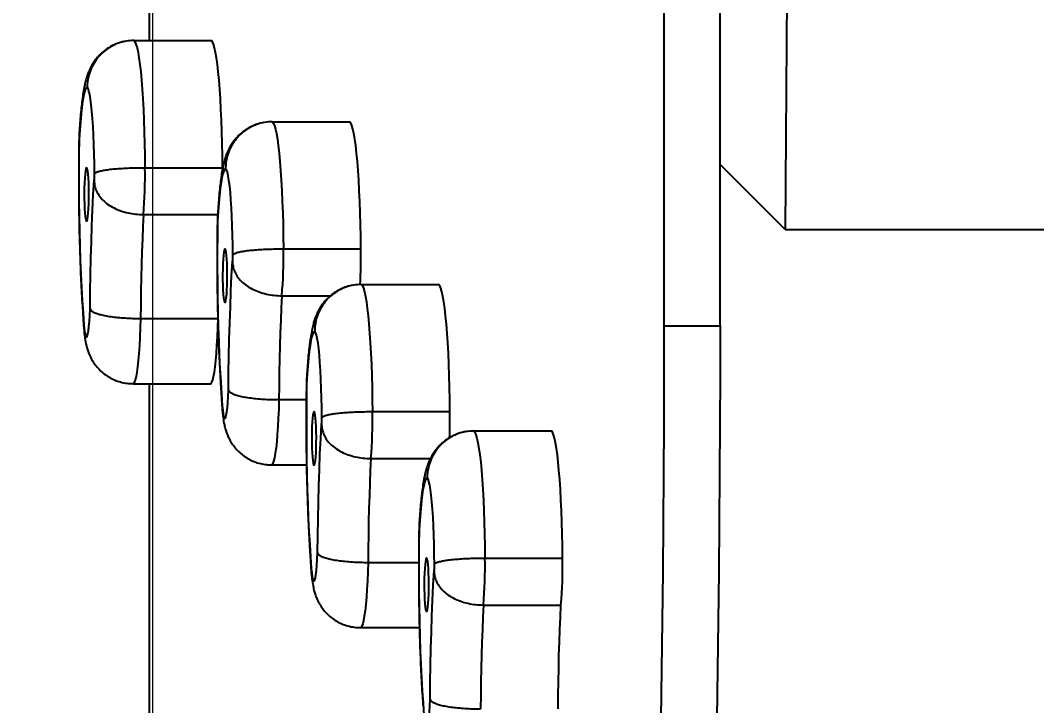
# Model space of a CAD drawing. Header units: millimetres. Extents: x -2905 to 2091, y -2859 to 2096.
# Drawn here: x -726.3 to -399.7, y 138.9 to 359.2 of the extents above; entities that cross this region are included whole.
import ezdxf

# ---------------------------------------------------------------- set-up
doc = ezdxf.new("R2010")
doc.units = ezdxf.units.MM
for name, color, linetype in [('DIKOM_ОБЪЕКТ', 7, 'Continuous'), ('DIKOM_РАЗМЕР_ЗОНА', 7, 'Continuous'), ('DIKOM_РАЗМЕР_ОБЪЕКТА', 7, 'Continuous')]:
    doc.layers.add(name, color=color, linetype=linetype)
doc.styles.add('style1', font='arial.ttf', dxfattribs={"width": 0.8})
doc.dimstyles.new('1-50', dxfattribs={"dimtxt": 300, "dimasz": 200, "dimexe": 100, "dimexo": 0, "dimgap": 100, "dimtad": 1, "dimdec": 0, "dimtxsty": 'style1', "dimcen": 0, "dimclrd": 7, "dimclre": 7, "dimadec": 1, "dimazin": 2, "dimtfac": 1, "dimtdec": 0, "dimtmove": 0, "dimatfit": 3, "dimfxl": 0, "dimlwd": 25, "dimlwe": 18, "dimarcsym": 0})

# ---------------------------------------------------------------- blocks, each defined once
blk = doc.blocks.new('*D0')
at = {"layer": 'Defpoints', "color": 0, "transparency": 16777216}
for p in [(-683.81, 595.57), (591.45, 595.57), (591.45, -1243.72)]:
    blk.add_point(p, dxfattribs=at)
at = {"layer": 'DIKOM_РАЗМЕР_ОБЪЕКТА', "color": 7, "lineweight": 18, "transparency": 16777216}
for p, q in [((-683.81, 595.57), (-683.81, -1343.72)), ((591.45, 595.57), (591.45, -1343.72))]:
    blk.add_line(p, q, dxfattribs=at)
at = {"layer": 'DIKOM_РАЗМЕР_ОБЪЕКТА', "color": 7, "lineweight": 25, "transparency": 16777216}
blk.add_line((-483.81, -1243.72), (391.45, -1243.72), dxfattribs=at)
at = {"layer": 'DIKOM_РАЗМЕР_ОБЪЕКТА', "color": 7, "transparency": 16777216}
for points in [[(-483.81, -1210.39), (-483.81, -1277.05), (-683.81, -1243.72)], [(391.45, -1210.39), (391.45, -1277.05), (591.45, -1243.72)]]:
    blk.add_solid(points, dxfattribs=at)
at = {"layer": 'DIKOM_РАЗМЕР_ОБЪЕКТА', "color": 0, "transparency": 16777216, "insert": (-46.18, -990.45), "char_height": 300, "attachment_point": 5, "style": 'style1'}
blk.add_mtext('1300', dxfattribs=at)
blk = doc.blocks.new('*D1')
at = {"layer": 'Defpoints', "color": 0, "transparency": 16777216}
for p in [(591.45, 595.57), (-1060.85, -679.7), (591.45, -679.7)]:
    blk.add_point(p, dxfattribs=at)
at = {"layer": 'DIKOM_РАЗМЕР_ОБЪЕКТА', "color": 7, "lineweight": 18, "transparency": 16777216}
for p, q in [((591.45, 595.57), (-1160.85, 595.57)), ((591.45, -679.7), (-1160.85, -679.7))]:
    blk.add_line(p, q, dxfattribs=at)
at = {"layer": 'DIKOM_РАЗМЕР_ОБЪЕКТА', "color": 7, "lineweight": 25, "transparency": 16777216}
blk.add_line((-1060.85, 395.57), (-1060.85, -479.7), dxfattribs=at)
at = {"layer": 'DIKOM_РАЗМЕР_ОБЪЕКТА', "color": 7, "transparency": 16777216}
for points in [[(-1094.19, 395.57), (-1027.52, 395.57), (-1060.85, 595.57)], [(-1094.19, -479.7), (-1027.52, -479.7), (-1060.85, -679.7)]]:
    blk.add_solid(points, dxfattribs=at)
at = {"layer": 'DIKOM_РАЗМЕР_ОБЪЕКТА', "color": 0, "transparency": 16777216, "insert": (-1314.13, -42.06), "char_height": 300, "attachment_point": 5, "rotation": 90, "style": 'style1'}
blk.add_mtext('1300', dxfattribs=at)
blk = doc.blocks.new('*D2')
at = {"layer": 'Defpoints', "color": 0, "transparency": 16777216}
for p in [(1091.45, 2095.57), (-2454.94, -2179.7), (1091.45, -2179.7)]:
    blk.add_point(p, dxfattribs=at)
at = {"layer": 'DIKOM_РАЗМЕР_ЗОНА', "color": 7, "lineweight": 18, "transparency": 16777216}
for p, q in [((1091.45, 2095.57), (-2554.94, 2095.57)), ((1091.45, -2179.7), (-2554.94, -2179.7))]:
    blk.add_line(p, q, dxfattribs=at)
at = {"layer": 'DIKOM_РАЗМЕР_ЗОНА', "color": 7, "lineweight": 25, "transparency": 16777216}
blk.add_line((-2454.94, 1895.57), (-2454.94, -1979.7), dxfattribs=at)
at = {"layer": 'DIKOM_РАЗМЕР_ЗОНА', "color": 7, "transparency": 16777216}
for points in [[(-2488.27, 1895.57), (-2421.6, 1895.57), (-2454.94, 2095.57)], [(-2488.27, -1979.7), (-2421.6, -1979.7), (-2454.94, -2179.7)]]:
    blk.add_solid(points, dxfattribs=at)
at = {"layer": 'DIKOM_РАЗМЕР_ЗОНА', "color": 0, "transparency": 16777216, "insert": (-2708.21, -42.06), "char_height": 300, "attachment_point": 5, "rotation": 90, "style": 'style1'}
blk.add_mtext('4300', dxfattribs=at)

msp = doc.modelspace()

# ---------------------------------------------------------------- linework, layer by layer
at = {"layer": 'DIKOM_ОБЪЕКТ'}
for p, q in [((-684.89, 524.12), (-684.89, 352.68)), ((-479.77, 391.52), (-480.52, 291.9)), ((-519.38, 261.01), (-519.38, 365.67)), ((-501.45, 261.01), (-501.45, 365.67)), ((-689.86, 352.64), (-690.3, 352.64)), ((-689.82, 352.68), (-664.92, 352.68)), ((-645.39, 326.55), (-645.82, 326.55)), ((-645.35, 326.59), (-620.44, 326.59)), ((-686.25, 311.81), (-661.35, 311.81)), ((-661.34, 311.23), (-661.35, 311.81)), ((-480.52, 291.9), (-501.45, 312.83)), ((-686.74, 296.74), (-662.89, 296.74)), ((-480.52, 291.9), (-380.9, 291.9)), ((-641.78, 285.72), (-616.88, 285.72)), ((-616.77, 274.24), (-617.21, 274.24)), ((-616.73, 274.28), (-591.83, 274.28)), ((-642.27, 270.65), (-626.6, 270.65)), ((-687.66, 263.34), (-662.76, 263.34)), ((-519.38, 261.01), (-501.45, 261.01)), ((-690.09, 242.38), (-665.19, 242.38)), ((-684.89, 242.38), (-684.89, -34.9)), ((-643.19, 237.26), (-634.43, 237.26)), ((-613.17, 233.41), (-588.26, 233.41)), ((-580.61, 227.15), (-581.04, 227.15)), ((-580.57, 227.19), (-555.66, 227.19)), ((-645.62, 216.29), (-634.34, 216.29)), ((-613.65, 218.34), (-594.53, 218.34)), ((-577, 186.32), (-552.1, 186.32)), ((-614.58, 184.94), (-598.29, 184.94)), ((-577.49, 171.25), (-552.58, 171.25)), ((-617.01, 163.98), (-598.06, 163.98))]:
    msp.add_line(p, q, dxfattribs=at)
at = {"layer": 'DIKOM_ОБЪЕКТ', "flags": 128}
for points in [[(-689.82, 352.68), (-689.48, 352.24), (-689.14, 351.46), (-688.81, 350.33), (-688.49, 348.86), (-688.19, 347.08), (-687.9, 344.98), (-687.62, 342.6), (-687.37, 339.94), (-687.14, 337.03), (-686.93, 333.89), (-686.74, 330.55), (-686.59, 327.04), (-686.46, 323.38), (-686.36, 319.6), (-686.29, 315.73), (-686.25, 311.81)], [(-661.35, 311.81), (-661.39, 315.73), (-661.46, 319.6), (-661.56, 323.38), (-661.68, 327.04), (-661.84, 330.55), (-662.02, 333.89), (-662.23, 337.03), (-662.46, 339.94), (-662.72, 342.6), (-662.99, 344.98), (-663.28, 347.08), (-663.59, 348.86), (-663.91, 350.33), (-664.24, 351.46), (-664.57, 352.24), (-664.92, 352.68)], [(-704.81, 337.67), (-705.12, 337.45), (-705.42, 336.87), (-705.72, 335.94), (-706.01, 334.68), (-706.29, 333.09), (-706.55, 331.19), (-706.79, 329), (-707.02, 326.54), (-707.22, 323.84), (-707.39, 320.93)], [(-702.5, 309.79), (-702.52, 313.01), (-702.58, 316.19), (-702.66, 319.27), (-702.78, 322.22), (-702.92, 325), (-703.1, 327.58), (-703.29, 329.93), (-703.51, 332.01), (-703.74, 333.8), (-703.99, 335.28), (-704.26, 336.43), (-704.53, 337.23), (-704.81, 337.67)], [(-645.35, 326.59), (-645.01, 326.15), (-644.67, 325.37), (-644.34, 324.24), (-644.02, 322.77), (-643.71, 320.99), (-643.42, 318.89), (-643.15, 316.51), (-642.89, 313.85), (-642.66, 310.94), (-642.45, 307.8), (-642.27, 304.46), (-642.12, 300.95), (-641.99, 297.29), (-641.89, 293.51), (-641.82, 289.64), (-641.78, 285.72)], [(-616.88, 285.72), (-616.91, 289.64), (-616.98, 293.51), (-617.08, 297.29), (-617.21, 300.95), (-617.37, 304.46), (-617.55, 307.8), (-617.76, 310.94), (-617.99, 313.85), (-618.24, 316.51), (-618.52, 318.89), (-618.81, 320.99), (-619.12, 322.77), (-619.44, 324.24), (-619.76, 325.37), (-620.1, 326.15), (-620.44, 326.59)], [(-707.39, 320.93), (-707.46, 316.03), (-707.49, 311.08), (-707.49, 306.13), (-707.46, 301.18), (-707.4, 296.28), (-707.3, 291.44), (-707.18, 286.69), (-707.03, 282.06), (-706.84, 277.57), (-706.63, 273.24), (-706.39, 269.11), (-706.13, 265.18)], [(-705.02, 294.55), (-704.86, 294.72), (-704.72, 295.25), (-704.59, 296.09), (-704.47, 297.23), (-704.38, 298.61), (-704.31, 300.18), (-704.27, 301.87), (-704.27, 303.61), (-704.29, 305.34), (-704.34, 306.97), (-704.42, 308.45), (-704.53, 309.72), (-704.65, 310.72), (-704.79, 311.41), (-704.94, 311.76), (-705.09, 311.76), (-705.24, 311.41), (-705.38, 310.72), (-705.51, 309.72), (-705.61, 308.45), (-705.69, 306.97), (-705.74, 305.34), (-705.77, 303.61), (-705.76, 301.87), (-705.72, 300.18), (-705.65, 298.61), (-705.56, 297.23), (-705.45, 296.09), (-705.31, 295.25), (-705.17, 294.72), (-705.02, 294.55)], [(-660.33, 311.58), (-660.64, 311.36), (-660.95, 310.78), (-661.25, 309.85), (-661.54, 308.59), (-661.81, 307), (-662.08, 305.1), (-662.32, 302.91), (-662.54, 300.45), (-662.74, 297.75), (-662.92, 294.84)], [(-658.02, 283.7), (-658.05, 286.92), (-658.1, 290.1), (-658.19, 293.18), (-658.31, 296.13), (-658.45, 298.91), (-658.62, 301.49), (-658.82, 303.84), (-659.03, 305.92), (-659.27, 307.71), (-659.52, 309.19), (-659.78, 310.34), (-660.06, 311.14), (-660.33, 311.58)], [(-703.9, 266.4), (-703.83, 271.9), (-703.74, 277.34), (-703.62, 282.71), (-703.47, 287.99), (-703.3, 293.17), (-703.1, 298.21), (-702.87, 303.11), (-702.62, 307.85)], [(-686.74, 296.74), (-686.93, 292.87), (-687.09, 288.89), (-687.24, 284.81), (-687.37, 280.64), (-687.47, 276.39), (-687.56, 272.09), (-687.62, 267.73), (-687.66, 263.34)], [(-662.92, 294.84), (-662.98, 289.94), (-663.02, 284.99), (-663.02, 280.04), (-662.99, 275.09), (-662.92, 270.19), (-662.83, 265.35), (-662.71, 260.6), (-662.55, 255.97), (-662.37, 251.48), (-662.16, 247.15), (-661.92, 243.02), (-661.66, 239.09)], [(-660.54, 268.46), (-660.39, 268.63), (-660.25, 269.16), (-660.11, 270), (-660, 271.14), (-659.9, 272.52), (-659.84, 274.09), (-659.8, 275.78), (-659.79, 277.52), (-659.81, 279.25), (-659.87, 280.88), (-659.95, 282.37), (-660.05, 283.63), (-660.18, 284.63), (-660.32, 285.32), (-660.47, 285.67), (-660.62, 285.67), (-660.77, 285.32), (-660.91, 284.63), (-661.03, 283.63), (-661.14, 282.37), (-661.22, 280.88), (-661.27, 279.25), (-661.29, 277.52), (-661.29, 275.78), (-661.25, 274.09), (-661.18, 272.52), (-661.09, 271.14), (-660.97, 270), (-660.84, 269.16), (-660.69, 268.63), (-660.54, 268.46)], [(-659.42, 240.31), (-659.36, 245.81), (-659.27, 251.25), (-659.15, 256.62), (-659, 261.9), (-658.82, 267.08), (-658.62, 272.12), (-658.4, 277.02), (-658.15, 281.76)], [(-616.73, 274.28), (-616.39, 273.84), (-616.06, 273.06), (-615.73, 271.93), (-615.41, 270.46), (-615.1, 268.68), (-614.81, 266.58), (-614.53, 264.2), (-614.28, 261.54), (-614.05, 258.63), (-613.84, 255.49), (-613.66, 252.15), (-613.5, 248.64), (-613.37, 244.97), (-613.27, 241.2), (-613.21, 237.33), (-613.17, 233.41)], [(-588.26, 233.41), (-588.3, 237.33), (-588.37, 241.2), (-588.47, 244.97), (-588.6, 248.64), (-588.75, 252.15), (-588.94, 255.49), (-589.14, 258.63), (-589.38, 261.54), (-589.63, 264.2), (-589.9, 266.58), (-590.2, 268.68), (-590.5, 270.46), (-590.82, 271.93), (-591.15, 273.06), (-591.49, 273.84), (-591.83, 274.28)], [(-642.27, 270.65), (-642.45, 266.78), (-642.62, 262.8), (-642.77, 258.72), (-642.89, 254.55), (-643, 250.3), (-643.08, 246), (-643.15, 241.64), (-643.19, 237.26)], [(-706.13, 265.18), (-706.03, 263.2), (-705.9, 261.43), (-705.74, 259.95), (-705.57, 258.77), (-705.38, 257.94), (-705.18, 257.48), (-704.98, 257.39), (-704.78, 257.7), (-704.58, 258.37), (-704.4, 259.4), (-704.24, 260.77), (-704.1, 262.42), (-703.98, 264.31), (-703.9, 266.4)], [(-687.66, 263.34), (-687.76, 260.3), (-687.88, 257.4), (-688.03, 254.67), (-688.2, 252.14), (-688.4, 249.86), (-688.62, 247.83), (-688.85, 246.1), (-689.11, 244.68), (-689.37, 243.59), (-689.64, 242.84), (-689.92, 242.45), (-690.09, 242.38)], [(-665.19, 242.38), (-665.02, 242.45), (-664.74, 242.84), (-664.47, 243.59), (-664.2, 244.68), (-663.95, 246.1), (-663.71, 247.83), (-663.49, 249.86), (-663.3, 252.14), (-663.12, 254.67), (-662.97, 257.4), (-662.85, 260.3), (-662.8, 261.87)], [(-631.72, 259.27), (-632.03, 259.05), (-632.33, 258.47), (-632.63, 257.54), (-632.92, 256.28), (-633.2, 254.69), (-633.46, 252.79), (-633.71, 250.6), (-633.93, 248.14), (-634.13, 245.44), (-634.31, 242.53)], [(-629.41, 231.39), (-629.43, 234.61), (-629.49, 237.79), (-629.58, 240.87), (-629.69, 243.82), (-629.84, 246.6), (-630.01, 249.18), (-630.2, 251.53), (-630.42, 253.61), (-630.65, 255.4), (-630.9, 256.88), (-631.17, 258.03), (-631.44, 258.83), (-631.72, 259.27)], [(-525.02, -30.78), (-524.45, -16.33), (-523.91, -1.74), (-523.4, 12.99), (-522.92, 27.85), (-522.46, 42.83), (-522.04, 57.93), (-521.65, 73.14), (-521.29, 88.44), (-520.96, 103.84), (-520.66, 119.32), (-520.39, 134.87), (-520.15, 150.49), (-519.95, 166.17), (-519.77, 181.9), (-519.63, 197.68), (-519.52, 213.48), (-519.44, 229.31), (-519.39, 245.16), (-519.38, 261.01)], [(-501.45, 261.01), (-501.46, 245.16), (-501.51, 229.31), (-501.59, 213.48), (-501.7, 197.68), (-501.84, 181.9), (-502.02, 166.17), (-502.22, 150.49), (-502.46, 134.87), (-502.73, 119.32), (-503.03, 103.84), (-503.36, 88.44), (-503.72, 73.14), (-504.11, 57.93), (-504.53, 42.83), (-504.98, 27.85), (-505.47, 12.99), (-505.98, -1.74), (-506.52, -16.33), (-507.09, -30.78)], [(-634.31, 242.53), (-634.37, 237.62), (-634.4, 232.68), (-634.4, 227.73), (-634.37, 222.78), (-634.31, 217.88), (-634.22, 213.04), (-634.09, 208.29), (-633.94, 203.66), (-633.76, 199.17), (-633.55, 194.84), (-633.31, 190.71), (-633.04, 186.78)], [(-661.66, 239.09), (-661.55, 237.11), (-661.42, 235.35), (-661.27, 233.86), (-661.09, 232.68), (-660.9, 231.85), (-660.71, 231.39), (-660.5, 231.3), (-660.3, 231.61), (-660.11, 232.28), (-659.93, 233.32), (-659.77, 234.68), (-659.62, 236.33), (-659.51, 238.22), (-659.42, 240.31)], [(-643.19, 237.26), (-643.28, 234.21), (-643.4, 231.31), (-643.55, 228.58), (-643.73, 226.05), (-643.93, 223.77), (-644.14, 221.74), (-644.38, 220.01), (-644.63, 218.59), (-644.9, 217.5), (-645.17, 216.75), (-645.45, 216.36), (-645.62, 216.29)], [(-631.93, 216.15), (-631.78, 216.32), (-631.63, 216.85), (-631.5, 217.69), (-631.38, 218.83), (-631.29, 220.21), (-631.22, 221.78), (-631.19, 223.47), (-631.18, 225.21), (-631.2, 226.94), (-631.25, 228.57), (-631.33, 230.05), (-631.44, 231.32), (-631.56, 232.32), (-631.7, 233.01), (-631.85, 233.36), (-632, 233.36), (-632.15, 233.01), (-632.29, 232.32), (-632.42, 231.32), (-632.52, 230.05), (-632.6, 228.57), (-632.66, 226.94), (-632.68, 225.21), (-632.67, 223.47), (-632.63, 221.78), (-632.57, 220.21), (-632.47, 218.83), (-632.36, 217.69), (-632.22, 216.85), (-632.08, 216.32), (-631.93, 216.15)], [(-630.81, 188), (-630.74, 193.5), (-630.65, 198.94), (-630.53, 204.31), (-630.38, 209.59), (-630.21, 214.77), (-630.01, 219.81), (-629.78, 224.71), (-629.53, 229.45)], [(-580.57, 227.19), (-580.23, 226.76), (-579.89, 225.97), (-579.56, 224.84), (-579.24, 223.38), (-578.93, 221.59), (-578.64, 219.5), (-578.37, 217.11), (-578.12, 214.45), (-577.88, 211.54), (-577.67, 208.4), (-577.49, 205.06), (-577.34, 201.55), (-577.21, 197.89), (-577.11, 194.11), (-577.04, 190.25), (-577, 186.32)], [(-552.1, 186.32), (-552.13, 190.25), (-552.2, 194.11), (-552.3, 197.89), (-552.43, 201.55), (-552.59, 205.06), (-552.77, 208.4), (-552.98, 211.54), (-553.21, 214.45), (-553.46, 217.11), (-553.74, 219.5), (-554.03, 221.59), (-554.34, 223.38), (-554.66, 224.84), (-554.98, 225.97), (-555.32, 226.76), (-555.66, 227.19)], [(-613.65, 218.34), (-613.84, 214.47), (-614, 210.49), (-614.15, 206.41), (-614.28, 202.24), (-614.38, 197.99), (-614.47, 193.69), (-614.53, 189.33), (-614.58, 184.94)], [(-595.55, 212.19), (-595.86, 211.96), (-596.17, 211.38), (-596.47, 210.45), (-596.76, 209.19), (-597.03, 207.6), (-597.3, 205.7), (-597.54, 203.51), (-597.76, 201.06), (-597.96, 198.36), (-598.14, 195.44)], [(-593.24, 184.3), (-593.27, 187.53), (-593.32, 190.7), (-593.41, 193.78), (-593.53, 196.73), (-593.67, 199.51), (-593.84, 202.09), (-594.04, 204.44), (-594.25, 206.52), (-594.49, 208.31), (-594.74, 209.79), (-595, 210.94), (-595.28, 211.74), (-595.55, 212.19)], [(-598.14, 195.44), (-598.2, 190.54), (-598.24, 185.6), (-598.24, 180.64), (-598.21, 175.69), (-598.14, 170.79), (-598.05, 165.95), (-597.93, 161.2), (-597.77, 156.57), (-597.59, 152.08), (-597.38, 147.76), (-597.14, 143.62), (-596.88, 139.7)], [(-633.04, 186.78), (-632.94, 184.8), (-632.81, 183.03), (-632.65, 181.55), (-632.48, 180.37), (-632.29, 179.54), (-632.09, 179.08), (-631.89, 178.99), (-631.69, 179.3), (-631.5, 179.97), (-631.32, 181), (-631.15, 182.37), (-631.01, 184.02), (-630.89, 185.91), (-630.81, 188)], [(-595.76, 169.06), (-595.61, 169.24), (-595.47, 169.76), (-595.33, 170.61), (-595.22, 171.74), (-595.12, 173.12), (-595.06, 174.69), (-595.02, 176.38), (-595.01, 178.12), (-595.04, 179.85), (-595.09, 181.49), (-595.17, 182.97), (-595.27, 184.23), (-595.4, 185.23), (-595.54, 185.92), (-595.69, 186.27), (-595.84, 186.27), (-595.99, 185.92), (-596.13, 185.23), (-596.25, 184.23), (-596.36, 182.97), (-596.44, 181.49), (-596.49, 179.85), (-596.51, 178.12), (-596.51, 176.38), (-596.47, 174.69), (-596.4, 173.12), (-596.31, 171.74), (-596.19, 170.61), (-596.06, 169.76), (-595.91, 169.24), (-595.76, 169.06)], [(-614.58, 184.94), (-614.67, 181.9), (-614.79, 179), (-614.94, 176.27), (-615.11, 173.74), (-615.31, 171.46), (-615.53, 169.43), (-615.77, 167.7), (-616.02, 166.28), (-616.28, 165.19), (-616.56, 164.44), (-616.83, 164.05), (-617.01, 163.98)], [(-594.64, 140.92), (-594.58, 146.41), (-594.49, 151.86), (-594.37, 157.23), (-594.22, 162.51), (-594.04, 167.68), (-593.84, 172.72), (-593.62, 177.62), (-593.37, 182.36)], [(-577.49, 171.25), (-577.67, 167.38), (-577.84, 163.4), (-577.99, 159.32), (-578.11, 155.15), (-578.22, 150.91), (-578.3, 146.6), (-578.37, 142.25), (-578.41, 137.86)], [(-553.51, 137.86), (-553.46, 142.25), (-553.4, 146.6), (-553.31, 150.91), (-553.21, 155.15), (-553.08, 159.32), (-552.93, 163.4), (-552.77, 167.38), (-552.58, 171.25)], [(-596.88, 139.7), (-596.77, 137.71), (-596.64, 135.95), (-596.49, 134.46), (-596.31, 133.28), (-596.12, 132.45), (-595.93, 131.99), (-595.72, 131.91), (-595.52, 132.21), (-595.33, 132.89), (-595.15, 133.92), (-594.99, 135.28), (-594.85, 136.93), (-594.73, 138.83), (-594.64, 140.92)]]:
    msp.add_lwpolyline(points, dxfattribs=at)
at = {"layer": 'DIKOM_ОБЪЕКТ'}
for centre, radius, start, end in [((-828.97, 308.86), 142.75, 355.1285, 1.1848), ((-707.55, 309.13), 5.09, 345.3558, 7.388), ((-784.5, 282.77), 142.75, 355.1285, 1.1848), ((-784.58, 283.06), 167.73, 356.9859, 0.9112), ((-663.07, 283.04), 5.09, 345.3494, 7.3943), ((-755.88, 230.46), 142.74, 355.1287, 1.1851), ((-768.04, 230.81), 179.79, 358.1383, 0.8284), ((-634.46, 230.73), 5.09, 345.3466, 7.3972), ((-719.71, 183.37), 142.74, 355.1287, 1.1851), ((-694.81, 183.37), 142.75, 355.1285, 1.1848), ((-598.29, 183.65), 5.09, 345.345, 7.3986)]:
    msp.add_arc(centre, radius, start, end, dxfattribs=at)
for points, knots in [([(-692.57, 352.4), (-692.74, 352.38), (-693.59, 352.27), (-695.05, 351.79), (-696.88, 351), (-698.54, 350), (-699.99, 348.86), (-701.25, 347.62), (-702.29, 346.33), (-703.15, 345.04), (-703.83, 343.77), (-704.39, 342.52), (-704.86, 341.25), (-705.27, 339.85), (-705.7, 338.1), (-706.08, 336.01), (-706.43, 333.6), (-706.73, 331.06), (-706.98, 328.36), (-707.21, 325.44), (-707.36, 323.15), (-707.42, 321.79), (-707.44, 321.48)], [0, 0, 0, 0, 0.010234, 0.053311, 0.095013, 0.135477, 0.174765, 0.212909, 0.24995, 0.286129, 0.322224, 0.359475, 0.399888, 0.446873, 0.50661, 0.594258, 0.675359, 0.750556, 0.829714, 0.905253, 0.978828, 1, 1, 1, 1]), ([(-689.82, 352.68), (-690.66, 352.63), (-692.34, 352.55), (-694.79, 351.9), (-697.1, 350.86), (-699.21, 349.45), (-701.04, 347.7), (-702.57, 345.67), (-703.73, 343.41), (-704.57, 340.77), (-704.8, 338.81), (-704.81, 337.7), (-704.81, 337.67)], [0, 0, 0, 0, 0.107307, 0.214614, 0.321918, 0.429224, 0.536551, 0.643876, 0.751257, 0.858637, 0.996644, 1, 1, 1, 1]), ([(-648.1, 326.31), (-648.26, 326.29), (-649.11, 326.18), (-650.57, 325.7), (-652.41, 324.91), (-654.06, 323.91), (-655.52, 322.77), (-656.77, 321.53), (-657.82, 320.24), (-658.67, 318.95), (-659.36, 317.68), (-659.92, 316.43), (-660.38, 315.16), (-660.8, 313.76), (-661.22, 312.01), (-661.61, 309.92), (-661.96, 307.51), (-662.25, 304.97), (-662.51, 302.27), (-662.73, 299.35), (-662.88, 297.06), (-662.95, 295.7), (-662.97, 295.39)], [0, 0, 0, 0, 0.010233, 0.053311, 0.095012, 0.135475, 0.174765, 0.21291, 0.24995, 0.286129, 0.322224, 0.359474, 0.399887, 0.446873, 0.506609, 0.594257, 0.675359, 0.750557, 0.829714, 0.905253, 0.978829, 1, 1, 1, 1]), ([(-645.35, 326.59), (-646.19, 326.55), (-647.87, 326.46), (-650.32, 325.81), (-652.63, 324.77), (-654.73, 323.36), (-656.57, 321.61), (-658.1, 319.58), (-659.26, 317.32), (-660.1, 314.68), (-660.33, 312.72), (-660.33, 311.61), (-660.33, 311.58)], [0, 0, 0, 0, 0.107307, 0.214614, 0.321918, 0.429224, 0.53655, 0.643875, 0.751256, 0.858637, 0.996644, 1, 1, 1, 1]), ([(-707.44, 321.41), (-707.45, 321.38), (-707.47, 319.81), (-707.51, 316.67), (-707.55, 311.97), (-707.56, 307.25), (-707.53, 302.54), (-707.48, 297.85), (-707.41, 293.21), (-707.3, 288.64), (-707.17, 284.15), (-707.01, 279.76), (-706.83, 275.5), (-706.62, 271.37), (-706.39, 267.6), (-706.23, 265.3), (-706.16, 264.26)], [0, 0, 0, 0, 0.001478, 0.07909, 0.156671, 0.234225, 0.311775, 0.389336, 0.466926, 0.544568, 0.622287, 0.700113, 0.77808, 0.856234, 0.934633, 1, 1, 1, 1]), ([(-707.35, 321.48), (-707.39, 321.3), (-707.44, 321.12), (-707.39, 320.93), (-707.39, 320.93)], [0, 0, 0, 0, 0.9734111, 1, 1, 1, 1]), ([(-702.5, 309.79), (-702.5, 309.79), (-702.4, 310.04), (-702.01, 310.34), (-700.94, 310.71), (-699.6, 310.99), (-697.9, 311.24), (-695.92, 311.44), (-693.69, 311.61), (-691.31, 311.72), (-688.8, 311.8), (-687.11, 311.81), (-686.25, 311.81)], [0, 0, 0, 0, 0.001682, 0.143232, 0.248864, 0.357557, 0.463117, 0.571733, 0.677269, 0.785865, 0.891401, 1, 1, 1, 1]), ([(-702.62, 307.85), (-702.62, 307.84), (-702.6, 307.25), (-702.46, 306.16), (-701.98, 304.54), (-701.12, 302.91), (-699.82, 301.35), (-698.17, 299.97), (-696.24, 298.83), (-694.06, 297.91), (-691.73, 297.24), (-689.25, 296.82), (-687.58, 296.77), (-686.74, 296.74)], [0, 0, 0, 0, 0.001079, 0.081255, 0.164375, 0.268223, 0.375112, 0.478072, 0.583956, 0.686487, 0.79196, 0.894489, 1, 1, 1, 1]), ([(-662.97, 295.32), (-662.97, 295.29), (-663, 293.72), (-663.04, 290.58), (-663.08, 285.88), (-663.08, 281.16), (-663.06, 276.45), (-663.01, 271.76), (-662.93, 267.12), (-662.83, 262.55), (-662.7, 258.06), (-662.54, 253.67), (-662.35, 249.41), (-662.14, 245.28), (-661.92, 241.51), (-661.76, 239.21), (-661.68, 238.17)], [0, 0, 0, 0, 0.001478, 0.079091, 0.156671, 0.234226, 0.311775, 0.389336, 0.466926, 0.544567, 0.622287, 0.700113, 0.77808, 0.856234, 0.934633, 1, 1, 1, 1]), ([(-662.87, 295.39), (-662.92, 295.21), (-662.96, 295.03), (-662.92, 294.84), (-662.92, 294.84)], [0, 0, 0, 0, 0.973411, 1, 1, 1, 1]), ([(-658.02, 283.7), (-658.02, 283.7), (-657.93, 283.96), (-657.54, 284.25), (-656.46, 284.62), (-655.12, 284.9), (-653.42, 285.15), (-651.45, 285.35), (-649.22, 285.52), (-646.84, 285.63), (-644.32, 285.71), (-642.64, 285.72), (-641.78, 285.72)], [0, 0, 0, 0, 0.001682, 0.143233, 0.248866, 0.357557, 0.463117, 0.571734, 0.677272, 0.785866, 0.891403, 1, 1, 1, 1]), ([(-658.15, 281.76), (-658.15, 281.75), (-658.12, 281.16), (-657.99, 280.07), (-657.51, 278.45), (-656.64, 276.82), (-655.34, 275.26), (-653.69, 273.89), (-651.77, 272.74), (-649.59, 271.82), (-647.25, 271.15), (-644.78, 270.73), (-643.11, 270.68), (-642.27, 270.65)], [0, 0, 0, 0, 0.0010788, 0.0812554, 0.1643764, 0.2682241, 0.3751118, 0.4780723, 0.5839584, 0.686487, 0.7919597, 0.8944891, 1, 1, 1, 1]), ([(-619.49, 274), (-619.65, 273.98), (-620.5, 273.87), (-621.96, 273.39), (-623.8, 272.6), (-625.45, 271.6), (-626.91, 270.46), (-628.16, 269.22), (-629.2, 267.93), (-630.06, 266.64), (-630.75, 265.37), (-631.3, 264.12), (-631.77, 262.85), (-632.19, 261.45), (-632.61, 259.7), (-633, 257.61), (-633.34, 255.2), (-633.64, 252.66), (-633.9, 249.96), (-634.12, 247.04), (-634.27, 244.75), (-634.34, 243.39), (-634.35, 243.08)], [0, 0, 0, 0, 0.0102346, 0.0533122, 0.0950137, 0.1354763, 0.1747654, 0.21291, 0.2499502, 0.2861304, 0.322224, 0.3594743, 0.3998883, 0.4468729, 0.5066106, 0.5942569, 0.6753593, 0.7505574, 0.8297144, 0.9052531, 0.9788274, 1, 1, 1, 1]), ([(-616.73, 274.28), (-617.57, 274.23), (-619.25, 274.15), (-621.7, 273.5), (-624.01, 272.46), (-626.12, 271.05), (-627.96, 269.3), (-629.48, 267.27), (-630.64, 265.01), (-631.49, 262.37), (-631.72, 260.41), (-631.72, 259.3), (-631.72, 259.27)], [0, 0, 0, 0, 0.107307, 0.214612, 0.321918, 0.429224, 0.536549, 0.643876, 0.751255, 0.858637, 0.996644, 1, 1, 1, 1]), ([(-706.08, 264.38), (-706.12, 264.64), (-706.17, 264.91), (-706.13, 265.17), (-706.13, 265.18)], [0, 0, 0, 0, 0.965363, 1, 1, 1, 1]), ([(-703.9, 266.4), (-703.89, 266.4), (-703.8, 266.14), (-703.4, 265.7), (-702.32, 265.13), (-700.97, 264.67), (-699.27, 264.27), (-697.3, 263.94), (-695.08, 263.68), (-692.7, 263.49), (-690.2, 263.37), (-688.52, 263.35), (-687.66, 263.34)], [0, 0, 0, 0, 0.002044, 0.145148, 0.250937, 0.359759, 0.465084, 0.573432, 0.678554, 0.786707, 0.891829, 1, 1, 1, 1]), ([(-706.17, 264.38), (-706.15, 264.13), (-706.11, 263.15), (-706.01, 261.51), (-705.85, 259.5), (-705.61, 257.43), (-705.31, 255.59), (-704.89, 253.85), (-704.42, 252.43), (-703.81, 251.01), (-703, 249.53), (-701.95, 248.04), (-700.66, 246.63), (-699.16, 245.35), (-697.47, 244.25), (-695.62, 243.37), (-693.66, 242.76), (-691.8, 242.42), (-690.6, 242.42), (-690.09, 242.42)], [0, 0, 0, 0, 0.023907, 0.09391, 0.166386, 0.245085, 0.342543, 0.400557, 0.447667, 0.495763, 0.547133, 0.601634, 0.658246, 0.71633, 0.775417, 0.83514, 0.895263, 0.955629, 1, 1, 1, 1]), ([(-634.36, 243.01), (-634.36, 242.98), (-634.39, 241.41), (-634.43, 238.27), (-634.46, 233.57), (-634.47, 228.85), (-634.45, 224.14), (-634.4, 219.45), (-634.32, 214.81), (-634.22, 210.24), (-634.08, 205.75), (-633.92, 201.36), (-633.74, 197.1), (-633.53, 192.97), (-633.31, 189.2), (-633.14, 186.9), (-633.07, 185.86)], [0, 0, 0, 0, 0.001478, 0.07909, 0.156671, 0.234225, 0.311775, 0.389335, 0.466926, 0.544568, 0.622287, 0.700113, 0.77808, 0.856234, 0.934633, 1, 1, 1, 1]), ([(-634.26, 243.07), (-634.3, 242.9), (-634.35, 242.72), (-634.31, 242.53), (-634.31, 242.53)], [0, 0, 0, 0, 0.973372, 1, 1, 1, 1]), ([(-661.6, 238.29), (-661.65, 238.55), (-661.69, 238.82), (-661.66, 239.08), (-661.66, 239.09)], [0, 0, 0, 0, 0.965363, 1, 1, 1, 1]), ([(-659.42, 240.31), (-659.42, 240.31), (-659.32, 240.05), (-658.93, 239.61), (-657.84, 239.04), (-656.5, 238.58), (-654.8, 238.18), (-652.83, 237.85), (-650.61, 237.59), (-648.23, 237.4), (-645.72, 237.28), (-644.04, 237.26), (-643.19, 237.26)], [0, 0, 0, 0, 0.002043, 0.145145, 0.250934, 0.359757, 0.465082, 0.573432, 0.678553, 0.786707, 0.891829, 1, 1, 1, 1]), ([(-661.69, 238.29), (-661.68, 238.04), (-661.64, 237.06), (-661.54, 235.42), (-661.37, 233.41), (-661.14, 231.34), (-660.84, 229.5), (-660.41, 227.76), (-659.94, 226.34), (-659.34, 224.92), (-658.53, 223.44), (-657.48, 221.96), (-656.19, 220.54), (-654.69, 219.26), (-652.99, 218.16), (-651.15, 217.28), (-649.18, 216.67), (-647.32, 216.33), (-646.13, 216.33), (-645.62, 216.33)], [0, 0, 0, 0, 0.023907, 0.09391, 0.166386, 0.245085, 0.342542, 0.400556, 0.447666, 0.495762, 0.547133, 0.601633, 0.658245, 0.716331, 0.775416, 0.835139, 0.895261, 0.955628, 1, 1, 1, 1]), ([(-629.41, 231.39), (-629.41, 231.39), (-629.31, 231.64), (-628.92, 231.94), (-627.85, 232.31), (-626.51, 232.59), (-624.81, 232.84), (-622.84, 233.04), (-620.61, 233.21), (-618.22, 233.32), (-615.71, 233.4), (-614.02, 233.41), (-613.17, 233.41)], [0, 0, 0, 0, 0.001677, 0.143231, 0.248863, 0.357553, 0.463117, 0.571735, 0.67727, 0.785867, 0.891403, 1, 1, 1, 1]), ([(-629.53, 229.45), (-629.53, 229.44), (-629.51, 228.85), (-629.38, 227.76), (-628.89, 226.14), (-628.03, 224.51), (-626.73, 222.95), (-625.08, 221.57), (-623.15, 220.43), (-620.97, 219.51), (-618.64, 218.84), (-616.16, 218.42), (-614.5, 218.37), (-613.65, 218.34)], [0, 0, 0, 0, 0.001081, 0.081256, 0.164374, 0.268224, 0.375111, 0.478071, 0.583957, 0.686486, 0.79196, 0.894489, 1, 1, 1, 1]), ([(-583.32, 226.91), (-583.48, 226.89), (-584.33, 226.78), (-585.79, 226.3), (-587.63, 225.51), (-589.28, 224.51), (-590.74, 223.37), (-591.99, 222.13), (-593.04, 220.84), (-593.89, 219.55), (-594.58, 218.28), (-595.14, 217.03), (-595.6, 215.76), (-596.02, 214.37), (-596.44, 212.61), (-596.83, 210.52), (-597.18, 208.11), (-597.47, 205.57), (-597.73, 202.87), (-597.95, 199.95), (-598.1, 197.66), (-598.17, 196.3), (-598.19, 195.99)], [0, 0, 0, 0, 0.0102346, 0.0533111, 0.0950137, 0.1354761, 0.1747645, 0.2129092, 0.2499494, 0.2861296, 0.3222232, 0.3594739, 0.3998879, 0.4468726, 0.5066103, 0.5942566, 0.6753591, 0.7505571, 0.8297143, 0.905253, 0.9788272, 1, 1, 1, 1]), ([(-580.57, 227.19), (-581.41, 227.15), (-583.09, 227.06), (-585.54, 226.41), (-587.85, 225.37), (-589.95, 223.96), (-591.79, 222.21), (-593.32, 220.19), (-594.48, 217.93), (-595.32, 215.28), (-595.55, 213.32), (-595.55, 212.21), (-595.55, 212.19)], [0, 0, 0, 0, 0.1073047, 0.214612, 0.321918, 0.4292227, 0.5365492, 0.6438743, 0.7512553, 0.858637, 0.9966443, 1, 1, 1, 1]), ([(-598.09, 195.99), (-598.14, 195.81), (-598.18, 195.63), (-598.14, 195.45), (-598.14, 195.44)], [0, 0, 0, 0, 0.973368, 1, 1, 1, 1]), ([(-598.19, 195.93), (-598.19, 195.9), (-598.22, 194.33), (-598.26, 191.18), (-598.3, 186.48), (-598.3, 181.76), (-598.28, 177.05), (-598.23, 172.37), (-598.15, 167.73), (-598.05, 163.15), (-597.92, 158.66), (-597.76, 154.28), (-597.57, 150.01), (-597.36, 145.88), (-597.14, 142.12), (-596.98, 139.81), (-596.9, 138.77)], [0, 0, 0, 0, 0.001478, 0.079091, 0.156671, 0.234225, 0.311775, 0.389335, 0.466925, 0.544568, 0.622287, 0.700113, 0.77808, 0.856234, 0.934633, 1, 1, 1, 1]), ([(-632.99, 185.98), (-633.03, 186.24), (-633.08, 186.51), (-633.04, 186.77), (-633.04, 186.78)], [0, 0, 0, 0, 0.965332, 1, 1, 1, 1]), ([(-630.81, 188), (-630.81, 188), (-630.71, 187.74), (-630.31, 187.3), (-629.23, 186.73), (-627.88, 186.27), (-626.19, 185.87), (-624.22, 185.54), (-621.99, 185.28), (-619.62, 185.09), (-617.11, 184.97), (-615.43, 184.95), (-614.58, 184.94)], [0, 0, 0, 0, 0.002042, 0.145145, 0.250935, 0.359758, 0.465084, 0.573432, 0.678552, 0.786707, 0.891826, 1, 1, 1, 1]), ([(-593.24, 184.3), (-593.24, 184.3), (-593.15, 184.56), (-592.76, 184.85), (-591.69, 185.22), (-590.34, 185.5), (-588.64, 185.75), (-586.67, 185.95), (-584.44, 186.12), (-582.06, 186.24), (-579.54, 186.31), (-577.86, 186.32), (-577, 186.32)], [0, 0, 0, 0, 0.001677, 0.143232, 0.248862, 0.357555, 0.463117, 0.571735, 0.67727, 0.785866, 0.891402, 1, 1, 1, 1]), ([(-633.08, 185.98), (-633.07, 185.73), (-633.02, 184.75), (-632.92, 183.11), (-632.76, 181.1), (-632.53, 179.03), (-632.23, 177.19), (-631.8, 175.45), (-631.33, 174.03), (-630.73, 172.61), (-629.91, 171.13), (-628.86, 169.64), (-627.58, 168.23), (-626.07, 166.94), (-624.38, 165.85), (-622.53, 164.97), (-620.57, 164.36), (-618.71, 164.02), (-617.51, 164.02), (-617.01, 164.01)], [0, 0, 0, 0, 0.023906, 0.09391, 0.166386, 0.245085, 0.342543, 0.400555, 0.447668, 0.495763, 0.547134, 0.601634, 0.658245, 0.716331, 0.775416, 0.835139, 0.895261, 0.955628, 1, 1, 1, 1]), ([(-593.37, 182.36), (-593.37, 182.35), (-593.34, 181.77), (-593.21, 180.67), (-592.73, 179.05), (-591.86, 177.42), (-590.56, 175.86), (-588.91, 174.49), (-586.99, 173.34), (-584.81, 172.42), (-582.47, 171.76), (-580, 171.33), (-578.33, 171.28), (-577.49, 171.25)], [0, 0, 0, 0, 0.001081, 0.0812567, 0.164375, 0.2682246, 0.3751106, 0.4780709, 0.5839565, 0.6864882, 0.7919601, 0.8944892, 1, 1, 1, 1]), ([(-594.64, 140.92), (-594.64, 140.91), (-594.54, 140.65), (-594.15, 140.21), (-593.06, 139.64), (-591.72, 139.19), (-590.02, 138.79), (-588.05, 138.46), (-585.83, 138.19), (-583.45, 138), (-580.94, 137.88), (-579.26, 137.87), (-578.41, 137.86)], [0, 0, 0, 0, 0.002043, 0.145145, 0.250935, 0.359758, 0.465084, 0.573432, 0.678552, 0.786707, 0.891829, 1, 1, 1, 1]), ([(-596.82, 138.9), (-596.87, 139.15), (-596.91, 139.42), (-596.88, 139.69), (-596.88, 139.7)], [0, 0, 0, 0, 0.965329, 1, 1, 1, 1])]:
    msp.add_open_spline(points, degree=3, knots=knots, dxfattribs=at)

# ---------------------------------------------------------------- dimensions: what is measured, and where the dimension line sits
at = {"layer": 'DIKOM_РАЗМЕР_ЗОНА'}
dim = msp.add_linear_dim(base=(-2454.94, -2179.7), p1=(1091.45, 2095.57), p2=(1091.45, -2179.7), angle=90, text='4300', dimstyle='1-50', dxfattribs=at)
dim.commit()
dim.dimension.update_dxf_attribs({"geometry": '*D2', "text_midpoint": (-2454.94, -42.06), "dimtype": 160})
at = {"layer": 'DIKOM_РАЗМЕР_ОБЪЕКТА'}
dim = msp.add_linear_dim(base=(-1060.85, -679.7), p1=(591.45, 595.57), p2=(591.45, -679.7), angle=90, text='1300', dimstyle='1-50', dxfattribs=at)
dim.commit()
dim.dimension.update_dxf_attribs({"geometry": '*D1', "text_midpoint": (-1060.85, -42.06), "dimtype": 160})
dim = msp.add_linear_dim(base=(591.45, -1243.72), p1=(-683.81, 595.57), p2=(591.45, 595.57), text='1300', dimstyle='1-50', dxfattribs=at)
dim.commit()
dim.dimension.update_dxf_attribs({"geometry": '*D0', "text_midpoint": (-46.18, -1243.72), "dimtype": 160})

doc.saveas('drawing.dxf')
